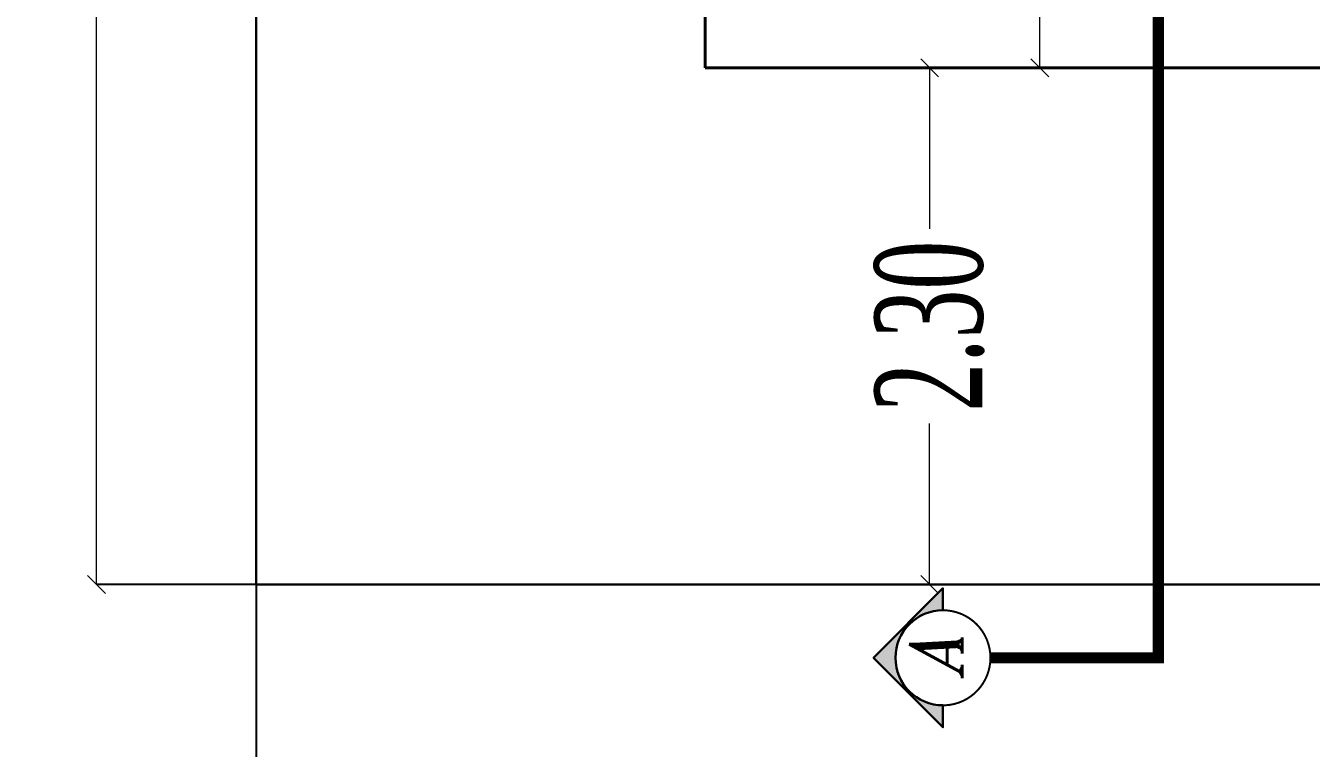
# Model space of a CAD drawing. Header units: inches. Extents: x -351 to 2582, y -266 to 144.
# Drawn here: x 112.59 to 118.32, y -73.04 to -69.82 of the extents above; entities that cross this region are included whole.
import ezdxf
from ezdxf.enums import TextEntityAlignment as Align

# ---------------------------------------------------------------- set-up
doc = ezdxf.new("R2010")
doc.units = ezdxf.units.IN
doc.header["$MEASUREMENT"] = 0
doc.linetypes.add('PHANTOM2', pattern=[1.25, 0.625, -0.125, 0.125, -0.125, 0.125, -0.125])
for name, color, linetype, lineweight in [('Boundry Wall', 14, 'Continuous', 30), ('dimin', 170, 'Continuous', 0), ('Dimn Out', 6, 'Continuous', 9), ('Roof Wall', 30, 'Continuous', 40), ('S-BEAM-PRIM', 4, 'Continuous', 20), ('text', 6, 'Continuous', 13), ('WALLS', 7, 'Continuous', 30)]:
    doc.layers.add(name, color=color, linetype=linetype, lineweight=lineweight)
doc.layers.add('Section Line', color=4, linetype='Continuous')
doc.styles.add('SYM', font='italict_.ttf')
doc.styles.add('UTMAN', font='romantic.ttf', dxfattribs={"width": 0.6})
doc.dimstyles.new('UTMAN 77', dxfattribs={"dimscale": 0.8, "dimtxt": 0.33, "dimasz": 0.1, "dimexe": 0, "dimexo": 0, "dimgap": 0.09, "dimtad": 0, "dimzin": 0, "dimdsep": 46, "dimtxsty": 'UTMAN', "dimblk": 'OBLIQUE', "dimcen": 0.09, "dimclrd": 252, "dimclre": 8, "dimclrt": 7, "dimadec": 0, "dimazin": 0, "dimtfac": 1, "dimtix": 1, "dimtofl": 0, "dimtmove": 1, "dimatfit": 3, "dimldrblk": 'OBLIQUE', "dimfxl": 0.18, "dimtolj": 1, "dimtzin": 0, "dimlwd": -1, "dimarcsym": 0})

# ---------------------------------------------------------------- blocks, each defined once
blk = doc.blocks.new('_Oblique')
at = {"layer": 'dimin', "color": 0, "lineweight": -2}
blk.add_line((-0.5, -0.5), (0.5, 0.5), dxfattribs=at)
blk = doc.blocks.new('*D89')
at = {"layer": 'Defpoints', "color": 0, "transparency": 16777216}
for p in [(117.1114, -68.0119), (117.1114, -68.0119), (117.1114, -70.0119)]:
    blk.add_point(p, dxfattribs=at)
at = {"layer": 'Dimn Out', "color": 252, "transparency": 16777216}
for p, q in [((117.1114, -68.0119), (117.1114, -68.5787)), ((117.1114, -70.0119), (117.1114, -69.4452))]:
    blk.add_line(p, q, dxfattribs=at)
at = {"layer": 'Dimn Out', "color": 252, "transparency": 16777216, "xscale": 0.08000000000000002, "yscale": 0.08000000000000002, "zscale": 0.08000000000000002}
for p, rotation in [((117.1114, -68.0119), 90), ((117.1114, -70.0119), 270)]:
    blk.add_blockref('_Oblique', p, dxfattribs=dict(at, rotation=rotation))
at = {"layer": 'Dimn Out', "color": 7, "transparency": 16777216, "insert": (117.1114, -69.0119), "char_height": 0.48, "attachment_point": 5, "rotation": 90, "style": 'UTMAN'}
blk.add_mtext('\\A1;2.00', dxfattribs=at)
blk = doc.blocks.new('*D802')
at = {"layer": 'Defpoints', "color": 0, "transparency": 16777216}
for p in [(112.9091, -48.3119), (113.6208, -48.3119), (113.6208, -72.3119)]:
    blk.add_point(p, dxfattribs=at)
at = {"layer": 'Dimn Out', "color": 8, "lineweight": -2, "transparency": 16777216}
for p, q in [((113.6208, -48.3119), (112.9091, -48.3119)), ((113.6208, -72.3119), (112.9091, -72.3119))]:
    blk.add_line(p, q, dxfattribs=at)
at = {"layer": 'Dimn Out', "color": 252, "transparency": 16777216}
for p, q in [((112.9091, -48.3119), (112.9091, -59.7721)), ((112.9091, -72.3119), (112.9091, -60.8517))]:
    blk.add_line(p, q, dxfattribs=at)
at = {"layer": 'Dimn Out', "color": 252, "transparency": 16777216, "xscale": 0.08000000000000002, "yscale": 0.08000000000000002, "zscale": 0.08000000000000002}
for p, rotation in [((112.9091, -48.3119), 90), ((112.9091, -72.3119), 270)]:
    blk.add_blockref('_Oblique', p, dxfattribs=dict(at, rotation=rotation))
at = {"layer": 'Dimn Out', "color": 7, "transparency": 16777216, "insert": (112.9091, -60.3119), "char_height": 0.48, "attachment_point": 5, "rotation": 90, "style": 'UTMAN'}
blk.add_mtext('\\A1;24.00', dxfattribs=at)
blk = doc.blocks.new('*D806')
at = {"layer": 'Defpoints', "color": 0, "transparency": 16777216}
for p in [(113.6208, -72.3119), (125.6208, -72.3119), (113.6208, -73.3101)]:
    blk.add_point(p, dxfattribs=at)
at = {"layer": 'Dimn Out', "color": 8, "lineweight": -2, "transparency": 16777216}
for p, q in [((113.6208, -72.3119), (113.6208, -73.3101)), ((125.6208, -72.3119), (125.6208, -73.3101))]:
    blk.add_line(p, q, dxfattribs=at)
at = {"layer": 'Dimn Out', "color": 252, "transparency": 16777216}
for p, q in [((113.6208, -73.3101), (119.0983, -73.3101)), ((125.6208, -73.3101), (120.1433, -73.3101))]:
    blk.add_line(p, q, dxfattribs=at)
at = {"layer": 'Dimn Out', "color": 252, "transparency": 16777216, "xscale": 0.08000000000000002, "yscale": 0.08000000000000002, "zscale": 0.08000000000000002, "rotation": 180}
blk.add_blockref('_Oblique', (113.6208, -73.3101), dxfattribs=at)
at = {"layer": 'Dimn Out', "color": 252, "transparency": 16777216, "xscale": 0.08000000000000002, "yscale": 0.08000000000000002, "zscale": 0.08000000000000002}
blk.add_blockref('_Oblique', (125.6208, -73.3101), dxfattribs=at)
at = {"layer": 'Dimn Out', "color": 7, "transparency": 16777216, "insert": (119.6208, -73.3101), "char_height": 0.48, "attachment_point": 5, "style": 'UTMAN'}
blk.add_mtext('\\A1;12.00', dxfattribs=at)
blk = doc.blocks.new('*D811')
at = {"layer": 'Defpoints', "color": 0, "transparency": 16777216}
for p in [(116.6208, -70.0119), (116.6208, -72.3119), (116.6208, -72.3119)]:
    blk.add_point(p, dxfattribs=at)
at = {"layer": 'Dimn Out', "color": 252, "transparency": 16777216}
for p, q in [((116.6208, -70.0119), (116.6208, -70.7287)), ((116.6208, -72.3119), (116.6208, -71.5952))]:
    blk.add_line(p, q, dxfattribs=at)
at = {"layer": 'Dimn Out', "color": 252, "transparency": 16777216, "xscale": 0.08000000000000002, "yscale": 0.08000000000000002, "zscale": 0.08000000000000002}
for p, rotation in [((116.6208, -70.0119), 90), ((116.6208, -72.3119), 270)]:
    blk.add_blockref('_Oblique', p, dxfattribs=dict(at, rotation=rotation))
at = {"layer": 'Dimn Out', "color": 7, "transparency": 16777216, "insert": (116.6208, -71.1619), "char_height": 0.48, "attachment_point": 5, "rotation": 90, "style": 'UTMAN'}
blk.add_mtext('\\A1;2.30', dxfattribs=at)
blk = doc.blocks.new('febr')
at = {"linetype": 'ByBlock', "lineweight": -2}
h = blk.add_hatch(color=0, dxfattribs=at)
edge = h.paths.add_edge_path()
edge.add_line((54.3458, 24.8758), (54.4435, 24.8758))
edge.add_line((54.4435, 24.8758), (54.1342, 25.1851))
edge.add_line((54.1342, 25.1851), (53.8249, 24.8758))
edge.add_line((53.8249, 24.8758), (53.9225, 24.8758))
edge.add_arc((54.1342, 24.8758), 0.2117, 0, 180, ccw=False)
at = {"layer": 'Section Line', "color": 0, "linetype": 'PHANTOM2', "const_width": 0.05, "flags": 128}
blk.add_lwpolyline([(78.8085, 24.6643), (78.8085, 23.9165), (54.1338, 23.9165), (54.1338, 24.6643)], dxfattribs=at)
at = {"layer": 'WALLS', "linetype": 'ByBlock', "lineweight": 30}
blk.add_lwpolyline([(54.3458, 24.8758), (54.4435, 24.8758), (54.1342, 25.1851), (53.8249, 24.8758), (53.9225, 24.8758, -1)], format="xyb", close=True, dxfattribs=at)
at = {"layer": 'WALLS', "linetype": 'ByBlock', "lineweight": 30, "const_width": 0.00881}
blk.add_lwpolyline([(54.1342, 24.6643, 1), (54.1342, 25.0872, 1.001999)], format="xyb", close=True, dxfattribs=at)
at = {"layer": 'text', "linetype": 'PHANTOM2', "ltscale": 3, "style": 'SYM'}
blk.add_text('A', height=0.2359, dxfattribs=at).set_placement((54.164, 24.7902), align=Align.CENTER)

msp = doc.modelspace()

# ---------------------------------------------------------------- linework, layer by layer
at = {"layer": 'Boundry Wall'}
for p, q in [((113.6208, -72.3119), (113.6208, -62.6119)), ((118.8208, -72.3119), (113.6208, -72.3119))]:
    msp.add_line(p, q, dxfattribs=at)
at = {"layer": 'Roof Wall'}
for q in [(115.6208, -68.0119), (123.6208, -70.0119)]:
    msp.add_line((115.6208, -70.0119), q, dxfattribs=at)

# ---------------------------------------------------------------- block references
at = {"layer": 'S-BEAM-PRIM', "rotation": 90}
msp.add_blockref('febr', (141.5558, -126.7723), dxfattribs=at)

# ---------------------------------------------------------------- dimensions: what is measured, and where the dimension line sits
at = {"layer": 'Dimn Out'}
for base, p1, p2, angle, picture, middle in [((112.9091, -48.3119), (113.6208, -72.3119), (113.6208, -48.3119), 90, '*D802', (112.9091, -60.3119)), ((117.1114, -68.0119), (117.1114, -70.0119), (117.1114, -68.0119), 90, '*D89', (117.1114, -69.0119)), ((116.6208, -72.3119), (116.6208, -70.0119), (116.6208, -72.3119), 90, '*D811', (116.6208, -71.1619)), ((113.6208, -73.3101), (125.6208, -72.3119), (113.6208, -72.3119), 180, '*D806', (119.6208, -73.3101))]:
    dim = msp.add_linear_dim(base=base, p1=p1, p2=p2, angle=angle, dimstyle='UTMAN 77', override={"dimtxt": 0.6}, dxfattribs=at)
    dim.commit()
    dim.dimension.update_dxf_attribs({"geometry": picture, "text_midpoint": middle})

doc.saveas('drawing.dxf')
